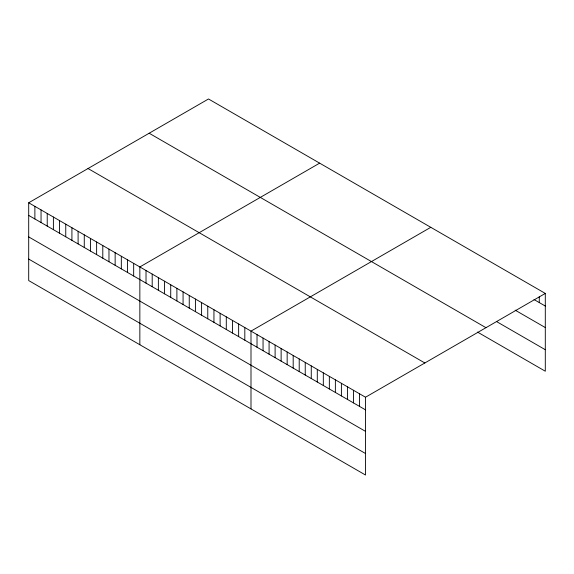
<?xml version="1.0" encoding="UTF-8"?>
<svg xmlns="http://www.w3.org/2000/svg" width="574" height="574" viewBox="0 0 574 574"><rect width="100%" height="100%" fill="white"/><g stroke="black" fill="none" stroke-linecap="round" stroke-linejoin="round"><path stroke-width="0.86" d="M28.7 202.78L365.509 397.23L365.509 475.021L28.7 280.571L28.7 202.78L208.491 98.979L545.3 293.429L545.3 371.22L477.496 332.073M319.639 163.145L139.848 266.946L139.848 344.737M430.787 227.318L250.996 331.119L250.996 408.91M365.509 397.23L545.3 293.429M533.999 299.528L545.3 306.05M515.165 310.161L545.3 327.56M497.084 321.878L545.3 349.717M149.161 133.233L485.97 327.682M88.03 168.526L424.839 362.976M28.7 215.401L365.509 409.85M28.7 236.904L365.509 431.361M28.7 259.061L365.509 453.517M539.273 296.679L539.273 302.57M359.482 393.75L359.482 406.37M353.455 390.27L353.455 402.891M347.428 386.79L347.428 399.411M341.401 383.31L341.401 395.931M335.374 379.83L335.374 392.458M329.347 376.357L329.347 388.978M323.32 372.878L323.32 385.498M317.293 369.398L317.293 382.019M311.266 365.918L311.266 378.539M305.239 362.438L305.239 375.059M299.212 358.958L299.212 371.579M293.185 355.478L293.185 368.099M287.158 351.998L287.158 364.619M281.131 348.518L281.131 361.139M275.104 345.039L275.104 357.659M269.077 341.559L269.077 354.18M263.05 338.079L263.05 350.7M257.023 334.599L257.023 347.22M244.818 327.553L244.818 340.174M238.641 323.987L238.641 336.608M232.47 320.421L232.47 333.042M226.292 316.855L226.292 329.476M220.122 313.289L220.122 325.917M213.944 309.73L213.944 322.351M207.766 306.164L207.766 318.785M201.596 302.598L201.596 315.219M195.418 299.032L195.418 311.653M189.248 295.466L189.248 308.087M183.07 291.901L183.07 304.521M176.892 288.335L176.892 300.955M170.722 284.776L170.722 297.397M164.544 281.21L164.544 293.831M158.374 277.644L158.374 290.265M152.196 274.078L152.196 286.699M146.018 270.512L146.018 283.133M133.67 263.38L133.67 276.001M127.5 259.821L127.5 272.442M121.322 256.255L121.322 268.876M115.144 252.689L115.144 265.31M108.974 249.123L108.974 261.744M102.796 245.557L102.796 258.178M96.626 241.991L96.626 254.612M90.448 238.425L90.448 251.046M84.27 234.859L84.27 247.48M78.1 231.3L78.1 243.921M71.922 227.734L71.922 240.355M65.752 224.169L65.752 236.789M59.574 220.603L59.574 233.223M53.396 217.037L53.396 229.657M47.226 213.471L47.226 226.091M41.048 209.905L41.048 222.525M34.878 206.346L34.878 218.967"/></g></svg>
